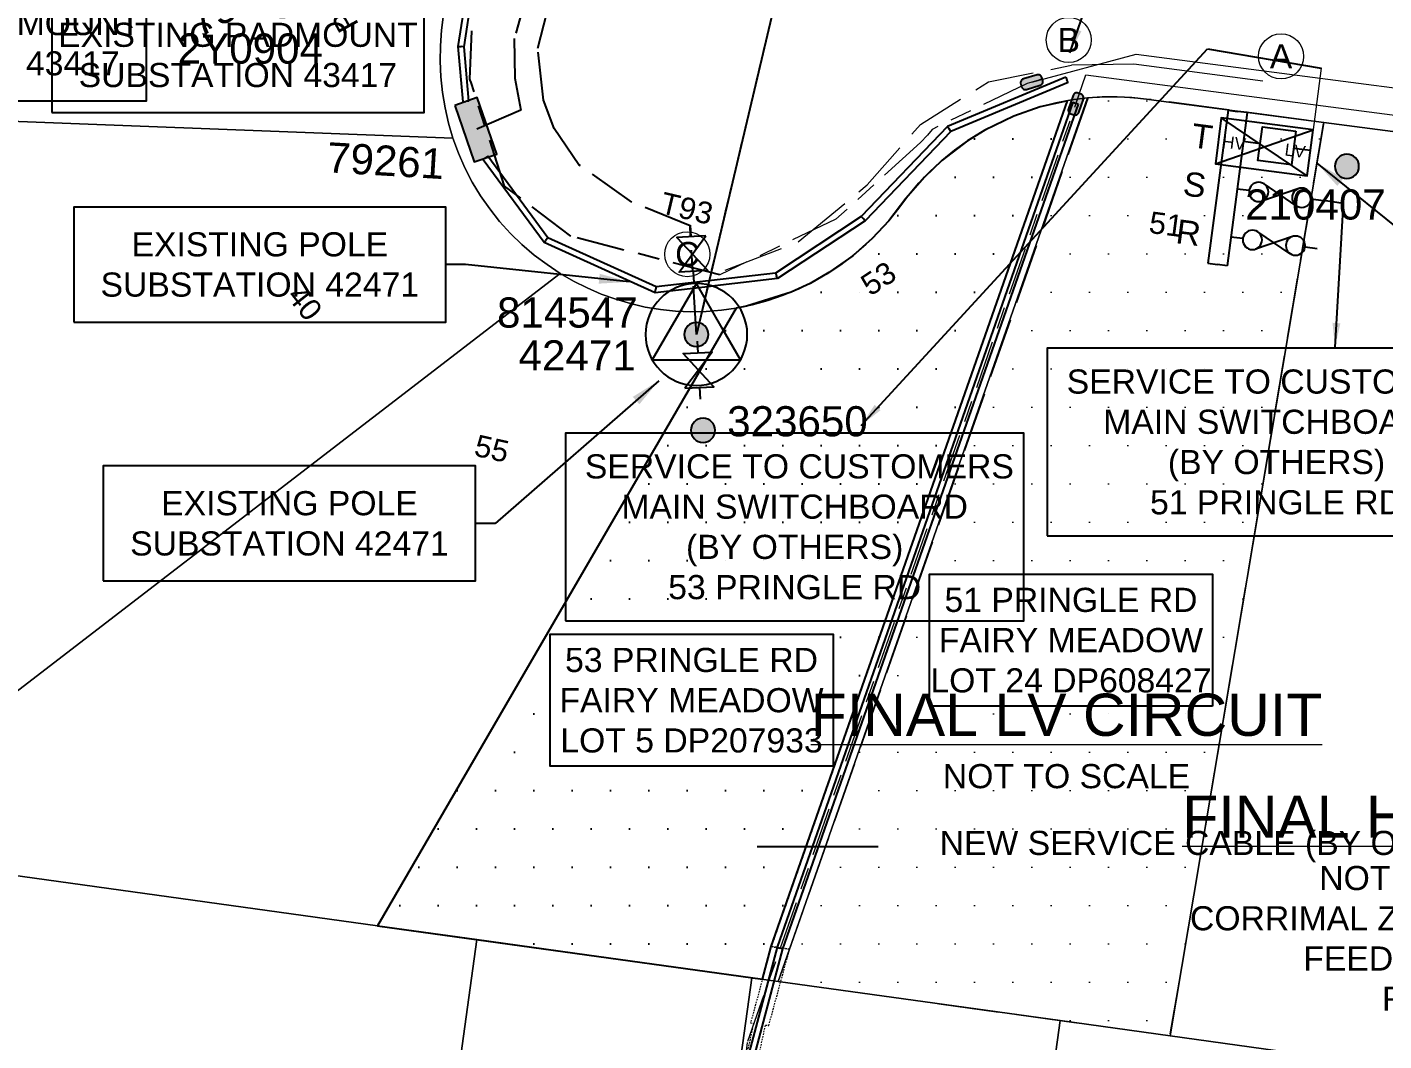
# Model space of a CAD drawing. Header units: metres. Extents: x 15383 to 530218, y 6156255 to 6759712.
# Drawn here: x 306043.9 to 306156.3, y 6192848.5 to 6192932.5 of the extents above; entities that cross this region are included whole.
import ezdxf
from ezdxf.enums import TextEntityAlignment as Align

# ---------------------------------------------------------------- set-up
doc = ezdxf.new("R2010")
doc.units = ezdxf.units.M
for name, pattern in [('Cable Exist OH', [1, 1, 0]), ('Cable Exist UG', [8.2, 4, -1.2, 1.8, -1.2]), ('HIDDEN', [0.375, 0.25, -0.125]), ('HIDDEN2', [0.1875, 0.125, -0.0625]), ('IE Trench LV', [6.5, 5, -1.5])]:
    doc.linetypes.add(name, pattern=pattern)
doc.layers.get('0').update_dxf_attribs({"color": 6})
for name, color, linetype in [('_User Miscellaneous1', 7, 'Continuous'), ('Equip_HV_NEW', 2, 'Continuous'), ('Equip_LV_EXT', 7, 'Continuous'), ('Equip_LV_NEW', 2, 'Continuous'), ('Mains_HV_EXT', 7, 'Continuous'), ('Mains_HV_NEW_U72', 2, 'Continuous'), ('Mains_LV_EXT', 7, 'Continuous'), ('Notes_HV_MISC', 7, 'Continuous'), ('Notes_LV_MISC', 7, 'Continuous'), ('Notes_SP_MISC', 7, 'Continuous'), ('OH_Details_SP_MISC', 7, 'Continuous'), ('Services_SL_EXT', 7, 'Continuous'), ('Sub_HV_EXT', 7, 'Continuous'), ('Sub_LV_NEW', 2, 'Continuous'), ('Sub_SP_NEW', 2, 'Continuous'), ('Sub_SP_TR_HV_LV_EXT', 7, 'Continuous'), ('SupportsOH_SP_TR_HV_LV_SL_EXT', 7, 'Continuous'), ('SupportsUG_SP_LV_EXT', 7, 'Continuous'), ('Trench_SP_NEW', 2, 'Continuous'), ('UG_Details_SP_MISC', 7, 'Continuous')]:
    doc.layers.add(name, color=color, linetype=linetype)
for name, color, linetype, lineweight in [('Cadastre Land Parcels_SP_EXT', 9, 'Continuous', 5), ('Cadastre Other Property_SP_EXT', 9, 'HIDDEN', 5), ('Cadastre Roads_SP_EXT', 9, 'Continuous', 5)]:
    doc.layers.add(name, color=color, linetype=linetype, lineweight=lineweight)
doc.styles.add('ARIAL', font='arial.ttf', dxfattribs={"height": 2})
doc.styles.add('iecARIAL', font='arial.ttf', dxfattribs={"height": 2})
doc.styles.add('IESYMBOL1', font='isocp.shx')
doc.styles.add('POLE_LABEL', font='arial.ttf')
doc.styles.get("Standard").update_dxf_attribs({"font": 'arial.ttf'})
doc.styles.add('SWG_LABEL', font='arial.ttf')
doc.styles.add('SWITCH_LABEL', font='arial.ttf', dxfattribs={"height": 2.5})
doc.linetypes.add('Cable 4', pattern='A,5.25,-0.1,["o",Standard,S=2,R=0,X=1.2,Y=-0.7],-4', length=9.35)
doc.linetypes.add('Cable New UG', pattern='A,7,-0.25,["x",Standard,S=2,R=0,X=0.2,Y=-0.8],-2.1', length=9.35)
doc.linetypes.add('IE Trench HV', pattern='A,7,-0.2,["/",Standard,S=3,R=0,X=0.6,Y=-1.4],-2.5', length=9.7)
doc.dimstyles.get("Standard").update_dxf_attribs({"dimtxt": 0.18, "dimasz": 0.18, "dimexe": 0.18, "dimexo": 0.0625, "dimgap": 0.09, "dimtad": 0, "dimtih": 1, "dimtoh": 1, "dimdec": 4, "dimzin": 0, "dimdsep": 46, "dimtxsty": 'Standard', "dimcen": 0.09, "dimadec": 0, "dimazin": 0, "dimtfac": 1, "dimtdec": 4, "dimtofl": 0, "dimtmove": 0, "dimatfit": 3, "dimfxl": 1, "dimtolj": 1, "dimtzin": 0, "dimarcsym": 0})

# ---------------------------------------------------------------- blocks, each defined once
blk = doc.blocks.new('SUB_POLE_EXT')
blk.add_wipeout([(0, 4.22), (0.42, 4.2), (0.83, 4.14), (1.21, 4.05), (1.62, 3.9), (1.99, 3.72), (2.35, 3.51), (2.68, 3.26), (2.99, 2.99), (3.28, 2.66), (3.52, 2.34), (3.76, 1.92), (3.9, 1.62), (4.04, 1.23), (4.18, 0.63), (4.22, 0), (4.18, -0.61), (4.06, -1.15), (3.9, -1.62), (3.58, -2.24), (3.22, -2.73), (2.97, -3.01), (2.68, -3.26), (2.36, -3.5), (2, -3.72), (1.64, -3.89), (1.25, -4.03), (0.82, -4.14), (0.42, -4.2), (0, -4.22), (-0.41, -4.2), (-0.8, -4.15), (-1.21, -4.05), (-1.62, -3.9), (-1.99, -3.73), (-2.35, -3.51), (-2.68, -3.26), (-2.96, -3.02), (-3.23, -2.72), (-3.51, -2.35), (-3.71, -2.01), (-3.91, -1.6), (-4.05, -1.21), (-4.16, -0.76), (-4.22, -0.14), (-4.21, 0.39), (-4.14, 0.83), (-4.03, 1.27), (-3.9, 1.63), (-3.71, 2.02), (-3.5, 2.37), (-3.28, 2.67), (-2.99, 2.99), (-2.68, 3.27), (-2.33, 3.52), (-1.98, 3.73), (-1.63, 3.9), (-1.2, 4.05), (-0.78, 4.15), (-0.4, 4.21)])
blk.add_line((2.16, 0.48), (2.16, 0.48, 0))
blk.add_lwpolyline([(-4.22, 0, 1), (4.22, 0, 1)], format="xyb", close=True)
blk.add_lwpolyline([(2.14, 0.52), (0, 4.22), (-3.66, -2.11), (3.66, -2.11)], close=True)
for tag, height, flags, p in [('ASSET_NUM', 2.5, 8, (2, 2)), ('STREET_CODE', 0.2, 9, (1.5, 0)), ('CONSTRUCTED_VOLTAGE', 0.2, 9, (1.5, -0.2)), ('OPERATING_VOLTAGE', 0.2, 9, (1.5, -0.6)), ('OPERATED_BY', 0.2, 9, (1.5, -0.8)), ('ORIENTATION', 0.2, 9, (1.5, -1.2)), ('NO_PHASES', 0.2, 9, (1.5, -0.4)), ('MAINTAINED_BY', 0.2, 9, (1.5, -1)), ('OWNED_BY', 0.2, 9, (1.5, -1.4)), ('SECONDARY_VOLTAGE', 0.2, 9, (1.5, -1.6)), ('STATE', 0.2, 9, (1.5, -1.8)), ('SUBSTATION_TYPE', 0.2, 9, (1.5, -2)), ('USAGE', 0.2, 9, (1.5, -2.2)), ('STREETNAME', 0.2, 9, (1.5, -2.8)), ('SUBURB', 0.2, 9, (1.5, -3)), ('Z', 0.2, 1, (1.5, -3.4)), ('LEGEND', 0.2, 9, (1.5, -2.4)), ('LOCATION', 0.2, 9, (1.5, -2.6)), ('NOTES', 0.2, 9, (1.5, -3.2))]:
    blk.add_attdef(tag, text='', height=height, dxfattribs=dict(flags=flags)).set_placement(p, align=Align.MIDDLE_LEFT)
blk = doc.blocks.new('PILLAR_EXT')
blk.add_hatch(color=256).paths.add_polyline_path([(-2.475, 0.99), (-2.475, -0.99), (2.475, -0.99), (2.475, 0.99)])
blk.add_lwpolyline([(-2.475, -0.99), (2.475, -0.99), (2.475, 0.99), (-2.475, 0.99)], close=True)
at = {"style": 'iecARIAL', "flags": 8}
blk.add_attdef('ASSET_NUM', (1.5, 3.5), '', height=2.5, dxfattribs=at)
for tag, p, flags in [('OWNED_BY', (0, -0.2), 9), ('STATE', (0, -0.4), 9), ('SUPPORT_TYPE', (0, -0.6), 9), ('USAGE', (0, -0.8), 9), ('LEGEND', (0, -1), 9), ('LOCATION', (0, -1.2), 9), ('STREETNAME', (0, -1.8), 9), ('SUBURB', (0, -2), 1), ('NOTES', (0, -1.4), 9), ('PARENT', (0, -1.6), 9)]:
    blk.add_attdef(tag, p, '', height=0.2, dxfattribs=dict(flags=flags))
blk = doc.blocks.new('LV_OH_LINKS_DISTFUSE_EXT')
for p, q in [((0, 0), (0.96, 0)), ((3.84, 0), (4.8, 0))]:
    blk.add_line(p, q)
blk.add_lwpolyline([(3.84, -1.2), (3.84, 1.2), (0.96, -1.2), (0.96, 1.2)], close=True)
at = {"flags": 9}
for tag, p in [('ACTUAL_STATUS', (0, 0)), ('CONSTRUCTED_VOLTAGE', (0, -0.2)), ('OPERATING_VOLTAGE', (0, -0.6)), ('ORIENTATION', (0, -0.8)), ('OWNED_BY', (0, -1)), ('STATE', (0, -1.2)), ('NO_PHASES', (0, -0.4)), ('SWITCH_TYPE', (0, -1.4)), ('USAGE', (0, -1.6)), ('NOTES', (0, -1.8))]:
    blk.add_attdef(tag, text='', height=0.2, dxfattribs=at).set_placement(p, align=Align.MIDDLE_LEFT)
at = {"flags": 1}
blk.add_attdef('Z', (0, 0), '', height=0.2, dxfattribs=at)
blk = doc.blocks.new('POLE_EXT')
blk.add_hatch(color=256).paths.add_polyline_path([(-1, 0, 1), (1, 0, 1)])
blk.add_lwpolyline([(-1, 0, 1), (1, 0, 1)], format="xyb", close=True)
for tag, height, flags, p in [('pNumber', 2.5, 8, (-17.84, 2.07)), ('OWNED_BY', 0.2, 9, (1.35, -0.4)), ('SPECIAL_USE', 0.2, 9, (1.35, -0.8)), ('STATE', 0.2, 9, (1.35, -1)), ('PARENT', 0.2, 9, (1.35, -0.6)), ('USAGE', 0.2, 9, (1.35, -1.2)), ('cLV', 0.2, 9, (1.35, -1.4)), ('hDepth', 0.2, 9, (1.35, -1.6)), ('hDia', 0.2, 9, (1.35, -1.8)), ('cHV', 0.2, 9, (1.35, -2)), ('LBRACKET', 0.2, 9, (1.35, -2.2)), ('cLinedev', 0.2, 9, (1.35, -3.4)), ('LExisting', 0.2, 9, (1.35, -2.4)), ('LANTNUMBER', 0.2, 9, (1.35, -2.6)), ('LOther', 0.2, 9, (1.35, -2.8)), ('LRemove', 0.2, 9, (1.35, -3)), ('LEGEND', 0.2, 9, (1.35, -3.2)), ('pExisting', 0.2, 9, (1.35, -3.8)), ('pFooting', 0.2, 9, (1.35, -4.4)), ('LOCATION', 0.2, 9, (1.35, -3.6)), ('PFNUMBER', 0.2, 9, (1.35, -4)), ('NEWPFNUMBER', 0.2, 9, (1.35, -4.2)), ('pNew', 0.2, 9, (1.35, -4.6)), ('pRelocate', 0.2, 9, (1.35, -5)), ('pRemove', 0.2, 9, (1.35, -5.2)), ('pReplace', 0.2, 9, (1.35, -5.4)), ('pStay', 0.2, 9, (1.35, -5.6)), ('pType', 0.2, 9, (1.35, -5.8)), ('cspan', 0.2, 9, (1.35, -6)), ('STREETNAME', 0.2, 9, (1.35, -6.2)), ('SUBURB', 0.2, 9, (1.35, -6.4)), ('NOTES', 0.2, 9, (1.35, -6.6)), ('MAINTAINED_BY', 0.2, 9, (1.36, -6.81)), ('OPERATED_BY', 0.2, 9, (1.36, -7.01))]:
    blk.add_attdef(tag, text='', height=height, dxfattribs=dict(flags=flags)).set_placement(p, align=Align.MIDDLE_LEFT)
at = {"style": 'POLE_LABEL'}
for tag, height, flags, p in [('ASSET_NUM', 2.5, 8, (2, 2)), ('STRUCTURE_PLANT_NUMBER', 0.2, 9, (1.35, 0.03)), ('STREET_CODE', 0.2, 9, (1.35, -0.2))]:
    blk.add_attdef(tag, text='', height=height, dxfattribs=dict(at, flags=flags)).set_placement(p, align=Align.MIDDLE_LEFT)
at = {"flags": 1}
blk.add_attdef('Z', (1.35, -7.33), '', height=0.2, dxfattribs=at)
blk = doc.blocks.new('SUB_PADMOUNT_NEW')
for p, q in [((-3.84, 1.92), (3.84, -1.92)), ((3.84, 1.92), (-3.84, -1.92))]:
    blk.add_line(p, q)
blk.add_lwpolyline([(-3.84, -1.92), (3.84, -1.92), (3.84, 1.92), (-3.84, 1.92)], close=True)
for tag, height, flags, p in [('ASSET_NUM', 2.5, 8, (2, 2)), ('STREET_CODE', 0.2, 9, (1.5, 0)), ('OPERATING_VOLTAGE', 0.2, 9, (1.5, -0.4)), ('ORIENTATION', 0.2, 9, (1.5, -0.6)), ('OWNED_BY', 0.2, 9, (1.5, -0.8)), ('OPERATED_BY', 0.2, 9, (1.5, -1)), ('NO_PHASES', 0.2, 9, (1.5, -0.2)), ('MAINTAINED_BY', 0.2, 9, (1.5, -1.2)), ('CONSTRUCTED_VOLTAGE', 0.2, 9, (1.5, -1.4)), ('SECONDARY_VOLTAGE', 0.2, 9, (1.5, -1.6)), ('STATE', 0.2, 9, (1.5, -1.8)), ('SUBSTATION_TYPE', 0.2, 9, (1.5, -2.2)), ('PARENT', 0.2, 9, (1.5, -2)), ('SUBURB', 0.2, 9, (1.5, -2.8)), ('STREETNAME', 0.2, 9, (1.5, -3)), ('USAGE', 0.2, 9, (1.5, -2.4)), ('LEGEND', 0.2, 9, (1.5, -2.6)), ('LOCATION', 0.2, 9, (1.5, -3.2)), ('NOTES', 0.2, 9, (1.5, -3.4)), ('Z', 0.2, 1, (1.5, -3.6))]:
    blk.add_attdef(tag, text='', height=height, dxfattribs=dict(flags=flags)).set_placement(p, align=Align.MIDDLE_LEFT)
blk = doc.blocks.new('HV_STJ_NEW')
blk.add_hatch(color=256).paths.add_polyline_path([(0.91, 0.13, 0.414214), (0.59, 0.45), (-0.59, 0.45, 0.414214), (-0.91, 0.13), (-0.91, -0.13, 0.414214), (-0.59, -0.45), (0.59, -0.45, 0.414214), (0.91, -0.13)])
blk.add_lwpolyline([(-0.91, 0.13), (-0.91, -0.13, 0.414214), (-0.59, -0.45), (0.59, -0.45, 0.414214), (0.91, -0.13), (0.91, 0.13, 0.414214), (0.59, 0.45), (-0.59, 0.45, 0.414214)], format="xyb", close=True)
for tag, flags, p in [('ORIENTATION', 9, (1.5, 0)), ('OWNED_BY', 9, (1.5, -0.8)), ('OPERATED_BY', 9, (1.5, -1)), ('USAGE', 9, (1.5, -0.2)), ('LEGEND', 9, (1.5, -0.4)), ('NOTES', 9, (1.5, -0.6)), ('MAINTAINED_BY', 9, (1.5, -1.2)), ('TYPE', 9, (1.5, -1.4)), ('OPERATING_VOLTAGE', 9, (1.5, -1.6)), ('CONSTRUCTED_VOLTAGE', 9, (1.5, -1.8)), ('Z', 1, (1.5, -2.2)), ('NUMBER_OF_PHASES', 9, (1.5, -2))]:
    blk.add_attdef(tag, text='', height=0.2, dxfattribs=dict(flags=flags)).set_placement(p, align=Align.MIDDLE_LEFT)
blk = doc.blocks.new('SWG_HOLEC_SU_EXT')
blk.add_line((1.8, -2), (5.8, -2))
for points in [[(1, 0), (0, 0)], [(6.6, 0), (7.6, 0)]]:
    blk.add_lwpolyline(points)
for points in [[(1.8, -0.8, 1), (1.8, 0.8, 1)], [(5.8, -0.8, 1), (5.8, 0.8, 1)]]:
    blk.add_lwpolyline(points, format="xyb", close=True)
at = {"style": 'SWITCH_LABEL', "flags": 8}
blk.add_attdef('ASSET_NUM', text='', height=2.5, rotation=179.9544, dxfattribs=at).set_placement((-2.4, 0), align=Align.MIDDLE_LEFT)
at = {"flags": 1}
blk.add_attdef('Z', (0, 0), '', height=0.2, dxfattribs=at)
at = {"flags": 9}
for tag, p in [('ACTUAL_STATUS', (0, -0.4)), ('CONSTRUCTED_VOLTAGE', (0, -0.6)), ('OPERATING_VOLTAGE', (0, -1)), ('ORIENTATION', (0, -1.2)), ('NO_PHASES', (0, -0.8)), ('OWNED_BY', (0, -1.4)), ('STATE', (0, -1.8)), ('SWITCH_TYPE', (0, -2)), ('PARENT', (0, -1.6)), ('USAGE', (0, -2.2)), ('STREETNAME', (0, -2.6)), ('SUBURB', (0, -2.8)), ('LOCATION', (0, -2.4)), ('NOTES', (0, -3))]:
    blk.add_attdef(tag, text='', height=0.2, dxfattribs=at).set_placement(p, align=Align.MIDDLE_LEFT)
at = {"style": 'SWITCH_LABEL', "flags": 9}
blk.add_attdef('STREET_CODE', text='', height=0.2, dxfattribs=at).set_placement((0, -0.2), align=Align.MIDDLE_LEFT)
blk = doc.blocks.new('SWG_HOLEC_SFU_EXT')
for p, q in [((2.23, 4.03), (5.69, 5.54)), ((2.25, 5.56), (5.69, 4.06)), ((1.8, -2), (5.8, -2))]:
    blk.add_line(p, q)
for points in [[(7.6, 0), (7.6, 2.4), (0.41, 2.4), (0.41, 4.8), (1.21, 4.8)], [(6.81, 4.8), (8.4, 4.8), (7.6, 4.2)], [(8.4, 4.8), (7.6, 5.4)], [(1, 0), (0, 0)], [(6.6, 0), (7.6, 0)]]:
    blk.add_lwpolyline(points)
for points in [[(2.01, 4, 1), (2.01, 5.6, 1)], [(6.01, 4, 1), (6.01, 5.6, 1)], [(1.8, -0.8, 1), (1.8, 0.8, 1)], [(5.8, -0.8, 1), (5.8, 0.8, 1)]]:
    blk.add_lwpolyline(points, format="xyb", close=True)
at = {"style": 'iecARIAL', "flags": 8}
blk.add_attdef('ASSET_NUM', text='', height=2.5, rotation=179.9544, dxfattribs=at).set_placement((-3, 1), align=Align.MIDDLE_LEFT)
at = {"flags": 9}
for tag, p in [('ACTUAL_STATUS', (0, 0)), ('CONSTRUCTED_VOLTAGE', (0, -0.4)), ('OPERATING_VOLTAGE', (0, -0.8)), ('ORIENTATION', (0, -1)), ('OWNED_BY', (0, -1.2)), ('NO_PHASES', (0, -0.6)), ('STATE', (0, -1.6)), ('SWITCH_TYPE', (0, -1.8)), ('PARENT', (0, -1.4)), ('USAGE', (0, -2)), ('LOCATION', (0, -2.2)), ('STREETNAME', (0, -2.4)), ('SUBURB', (0, -2.6)), ('NOTES', (0, -2.8))]:
    blk.add_attdef(tag, text='', height=0.2, dxfattribs=at).set_placement(p, align=Align.MIDDLE_LEFT)
at = {"flags": 1}
blk.add_attdef('Z', (0, 0), '', height=0.2, dxfattribs=at)
blk = doc.blocks.new('HOLEC_ABCA_EXT')
for p, q in [((-1.6, 0), (-1.6, 20)), ((-1.6, 20), (-0.8, 20)), ((0, 20), (-0.8, 20)), ((0, 0), (0, 20)), ((-1.6, 0), (-0.8, 0)), ((0, 0), (-0.8, 0))]:
    blk.add_line(p, q)
for name, p in [('SWG_HOLEC_SU_EXT', (0, 17.5)), ('SWG_HOLEC_SFU_EXT', (0, 7.5)), ('SWG_HOLEC_SU_EXT', (0, 2.5))]:
    blk.add_blockref(name, p)
at = {"style": 'IESYMBOL1'}
blk.add_text('TRF', height=2, rotation=90, dxfattribs=at).set_placement((10.12, 12.31), align=Align.MIDDLE_CENTER)
at = {"style": 'ARIAL'}
blk.add_attdef('SWG_TYPE', text='', height=1.8, rotation=90, dxfattribs=at).set_placement((-0.8, 20.77), align=Align.MIDDLE_LEFT)
at = {"style": 'SWG_LABEL', "flags": 8}
for tag, p in [('ASSET_NUM3', (-2.4, 17.5)), ('ASSET_NUM2', (-2.4, 9.5)), ('ASSET_NUM1', (-2.4, 2.5))]:
    blk.add_attdef(tag, text='', height=2.5, rotation=179.9544, dxfattribs=at).set_placement(p, align=Align.MIDDLE_LEFT)
at = {"flags": 1}
blk.add_attdef('Z', (0, 0), '', height=0.2, rotation=90, dxfattribs=at)
at = {"style": 'ARIAL'}
blk.add_attdef('SUB_TYPE', text='', height=1.8, rotation=90, dxfattribs=at).set_placement((-0.8, -0.76), align=Align.MIDDLE_RIGHT)
blk = doc.blocks.new('CIRCUIT_BREAKER_NEW')
blk.add_lwpolyline([(4.2, -1.4), (4.2, 1.4), (1.4, 1.4), (1.4, -1.4)], close=True)
for points in [[(1.4, 0), (0, 0)], [(4.2, 0), (5.6, 0)]]:
    blk.add_lwpolyline(points)
at = {"flags": 1}
for tag, p in [('USAGE', (-4.19, 3.31)), ('ASSET_NUM', (-4.19, 2.2)), ('ORIENTATION', (-4.19, 2.93)), ('LOCATION', (-4.19, 1.83)), ('NOTES', (-4.19, 1.39)), ('Z', (0, 0))]:
    blk.add_attdef(tag, p, '', height=0.2, dxfattribs=at)
blk.add_attdef('STATE', (-4.2, 1), '', height=0.2)
blk = doc.blocks.new('LV_UG_DFUSE_CLOSED_NEW')
for points in [[(1, 0), (0, 0)], [(5.04, 0.73), (2.16, -0.72)], [(5.05, -0.71), (2.16, 0.72)], [(6.2, 0.01), (7.2, 0.01)]]:
    blk.add_lwpolyline(points)
for centre in [(1.8, 0), (5.4, 0.01)]:
    blk.add_circle(centre, 0.8)
for tag, flags, p in [('ACTUAL_STATUS', 9, (1.5, 0)), ('CONSTRUCTED_VOLTAGE', 9, (1.5, -0.2)), ('OPERATED_BY', 9, (1.5, -0.6)), ('OWNED_BY', 9, (1.5, -1)), ('OPERATING_VOLTAGE', 9, (1.5, -1.2)), ('NO_PHASES', 9, (1.5, -0.4)), ('MAINTAINED_BY', 9, (1.5, -0.8)), ('ORIENTATION', 9, (1.5, -1.4)), ('STATE', 9, (1.5, -1.6)), ('SWITCH_TYPE', 9, (1.5, -1.8)), ('USAGE', 9, (1.5, -2)), ('NOTES', 9, (1.5, -2.2)), ('Z', 1, (1.5, -2.4))]:
    blk.add_attdef(tag, text='', height=0.2, dxfattribs=dict(flags=flags)).set_placement(p, align=Align.MIDDLE_LEFT)
blk = doc.blocks.new('*U189')
at = {"layer": 'Sub_LV_NEW'}
for p, q in [((-1.6, 0), (-1.6, 12.8)), ((-1.6, 12.8), (-0.8, 12.8)), ((0, 12.8), (-0.8, 12.8)), ((0, 0), (0, 12.8)), ((-1.6, 0), (-0.8, 0)), ((0, 0), (-0.8, 0))]:
    blk.add_line(p, q, dxfattribs=at)

msp = doc.modelspace()

# ---------------------------------------------------------------- hatches: boundary and pattern name
at = {"layer": 'Notes_SP_MISC', "linetype": 'IE Trench LV', "lineweight": 0}
h = msp.add_hatch(dxfattribs=at)
h.set_pattern_fill('DOTS', scale=2)
h.paths.add_polyline_path([(306142.12037, 6192876.25035), (306118.67413, 6192876.25035), (306118.67413, 6192887.17037), (306142.12037, 6192887.17037)], flags=16)
h.paths.add_polyline_path([(306131.82204, 6192926.63123), (306106.13603, 6192853.43196), (306138.59199, 6192848.92797), (306151.33215, 6192924.58762), (306136.65469, 6192926.54006), (306134.20808, 6192926.71898)])

# ---------------------------------------------------------------- linework, layer by layer
at = {"layer": 'Cadastre Land Parcels_SP_EXT', "linetype": 'Continuous'}
for points in [[(306079.82103, 6192938.49397), (306044.50804, 6193003.50899), (306043.28004, 6192994.50003), (306041.20899, 6192979.34498), (306039.189, 6192964.47003), (306037.09702, 6192949.42496), (306035.09699, 6192934.41), (306033.82597, 6192925.03296), (306079.15704, 6192923.30801), (306078.81298, 6192924.54298), (306078.52899, 6192925.808), (306078.31699, 6192927.08299), (306078.18202, 6192928.36999), (306078.12098, 6192929.66301), (306078.13697, 6192930.95796), (306078.22901, 6192932.24903), (306078.39596, 6192933.53198), (306078.63897, 6192934.80397), (306078.95502, 6192936.05997), (306079.34298, 6192937.29397), (306079.82103, 6192938.49397)], [(306151.32903, 6192924.58803), (306137.86802, 6192926.35204), (306136.65504, 6192926.54001), (306135.43401, 6192926.662), (306134.20698, 6192926.71897), (306132.97898, 6192926.71102), (306131.76203, 6192926.62401), (306106.13603, 6192853.43196), (306129.5, 6192850.19103), (306138.59199, 6192848.92797), (306151.32903, 6192924.58803)], [(306166.62196, 6192845.03903), (306177.17603, 6192921.217), (306151.32903, 6192924.58803), (306138.59199, 6192848.92797), (306156.24597, 6192846.47903), (306166.62196, 6192845.03903)], [(306072.92703, 6192858.037), (306026.19103, 6192864.52097), (306025.96199, 6192862.89097), (306024.76799, 6192854.03297), (306023.98696, 6192848.09702), (306055.742, 6192844.06799), (306053.48502, 6192827.78299), (306071.03203, 6192825.55701), (306082.79899, 6192798.59198), (306083.01903, 6192798.88197), (306083.71703, 6192799.70603), (306084.45797, 6192800.49201), (306085.046, 6192801.05301), (306076.23102, 6192821.24903), (306081.16802, 6192856.89601), (306072.92703, 6192858.037)], [(306103.95297, 6192853.73503), (306081.16802, 6192856.89601), (306076.23102, 6192821.24903), (306085.046, 6192801.05301), (306085.22699, 6192801.23197), (306085.99796, 6192801.91399), (306086.80302, 6192802.55502), (306087.642, 6192803.15303), (306088.50899, 6192803.70502), (306089.40503, 6192804.21196), (306090.32599, 6192804.672), (306091.27, 6192805.08398), (306092.23397, 6192805.44403), (306093.215, 6192805.75398), (306094.21201, 6192806.012), (306095.22103, 6192806.21702), (306096.238, 6192806.37002), (306097.26302, 6192806.46904), (306097.40903, 6192806.47796), (306103.95297, 6192853.73503)], [(306106.13603, 6192853.43196), (306103.95297, 6192853.73503), (306097.40903, 6192806.47796), (306100.26403, 6192806.66602), (306104.44304, 6192805.956), (306108.44398, 6192804.28404), (306111.65196, 6192802.17501), (306114.88899, 6192798.80698), (306117.69303, 6192795.97), (306120.904, 6192793.58899), (306121.61597, 6192793.27797), (306129.5, 6192850.19103), (306106.13603, 6192853.43196)], [(306147.58796, 6192783.99598), (306156.24597, 6192846.47903), (306138.59199, 6192848.92797), (306129.5, 6192850.19103), (306121.61597, 6192793.27797), (306124.33502, 6192792.13999), (306147.58796, 6192783.99598)]]:
    msp.add_lwpolyline(points, close=True, dxfattribs=at)
at = {"layer": 'Cadastre Other Property_SP_EXT', "linetype": 'HIDDEN2'}
for points in [[(306105.55593, 6192856.31716), (306107.07294, 6192856.11001), (306131.76339, 6192926.62023), (306130.09558, 6192926.39655), (306105.55593, 6192856.31716)], [(306101.35822, 6192837.54635), (306097.40983, 6192806.47812), (306099.05988, 6192806.65623), (306103.31096, 6192841.74963), (306105.07538, 6192849.82269), (306105.35043, 6192849.78518), (306107.07294, 6192856.11001), (306105.55593, 6192856.31716), (306103.83359, 6192849.99217), (306104.08125, 6192849.95847), (306101.35822, 6192837.54635)]]:
    msp.add_lwpolyline(points, close=True, dxfattribs=at)
at = {"layer": 'Mains_HV_EXT', "linetype": 'Cable Exist UG'}
msp.add_lwpolyline([(306101.28434, 6192911.96448), (306101.28434, 6192911.96448), (306101.28434, 6192911.96448), (306088.93399, 6192915.17898), (306088.93399, 6192915.17898), (306083.45809, 6192919.32481), (306083.45809, 6192919.32481), (306080.67713, 6192927.92112), (306080.61367, 6192928.10797), (306080.57345, 6192928.19384), (306080.90503, 6192936.43144), (306080.86409, 6192938.85623), (306078.29078, 6192943.97461), (306074.81565, 6192942.08222)], dxfattribs=at)
at = {"layer": 'Mains_HV_EXT', "color": 2, "linetype": 'Cable Exist UG', "lineweight": 0}
msp.add_lwpolyline([(306127.99891, 6192928.20749), (306127.63904, 6192928.07282), (306127.13449, 6192927.93726), (306126.74764, 6192927.81156), (306118.87976, 6192924.02179), (306118.499, 6192923.54995), (306117.91259, 6192922.92414), (306110.91418, 6192916.59305), (306110.91418, 6192916.59305), (306110.91418, 6192916.59305), (306110.91418, 6192916.59305), (306101.28434, 6192911.96448)], dxfattribs=at)
at = {"layer": 'Mains_HV_NEW_U72', "color": 2, "linetype": 'Cable New UG', "lineweight": 0}
for p, q in [((306127.13449, 6192927.93726), (306135.78108, 6192930.26038)), ((306130.79695, 6192926.12888), (306131.6067, 6192928.53396))]:
    msp.add_line(p, q, dxfattribs=at)
at = {"layer": 'Mains_HV_NEW_U72', "color": 2, "linetype": 'Cable New UG', "lineweight": 0, "flags": 128}
for points in [[(306135.78108, 6192930.26038), (306176.03838, 6192925.00176)], [(306131.6067, 6192928.53396), (306169.89021, 6192923.53317)]]:
    msp.add_lwpolyline(points, dxfattribs=at)
at = {"layer": 'Mains_LV_EXT', "linetype": 'Cable Exist UG'}
msp.add_lwpolyline([(306080.15197, 6192944.58898), (306088.53902, 6192940.62898), (306085.44404, 6192935.849), (306084.25603, 6192931.53999), (306084.306, 6192928.25399), (306084.815, 6192925.62497), (306081.06496, 6192923.99303)], dxfattribs=at)
at = {"layer": 'Notes_HV_MISC'}
for points in [[(306022.94654, 6192926.38494), (306053.79191, 6192926.38494), (306053.79191, 6192935.91231), (306022.94654, 6192935.91231)], [(306047.7518, 6192908.05625), (306078.59717, 6192908.05625), (306078.59717, 6192917.58362), (306047.7518, 6192917.58362)]]:
    msp.add_lwpolyline(points, close=True, dxfattribs=at)
at = {"layer": 'Notes_LV_MISC', "linetype": 'Cable 4', "lineweight": 0}
msp.add_line((306151.11618, 6192929.09957), (306150.22432, 6192922.29376), dxfattribs=at)
at = {"layer": 'Notes_LV_MISC'}
for points in [[(306128.42018, 6192890.33904), (306166.41159, 6192890.33904), (306166.41159, 6192905.89876), (306128.42018, 6192905.89876)], [(306088.49683, 6192883.31014), (306126.48823, 6192883.31014), (306126.48823, 6192898.86985), (306088.49683, 6192898.86985)]]:
    msp.add_lwpolyline(points, close=True, dxfattribs=at)
at = {"layer": 'Notes_LV_MISC', "linetype": 'Cable 4', "flags": 128}
msp.add_lwpolyline([(306104.39146, 6192864.60957), (306114.41975, 6192864.60957)], dxfattribs=at)
at = {"layer": 'Notes_SP_MISC'}
for points in [[(306045.93622, 6192925.41576), (306076.78159, 6192925.41576), (306076.78159, 6192934.94313), (306045.93622, 6192934.94313)], [(306050.20522, 6192886.61079), (306081.05058, 6192886.61079), (306081.05058, 6192896.13817), (306050.20522, 6192896.13817)], [(306142.12037, 6192876.25035), (306118.67413, 6192876.25035), (306118.67413, 6192887.17037), (306142.12037, 6192887.17037)], [(306110.6787, 6192871.27255), (306087.23245, 6192871.27255), (306087.23245, 6192882.19256), (306110.6787, 6192882.19256)]]:
    msp.add_lwpolyline(points, close=True, dxfattribs=at)
at = {"layer": 'Notes_SP_MISC', "linetype": 'IE Trench LV', "lineweight": 0, "flags": 128}
msp.add_lwpolyline([(306131.82204, 6192926.63123), (306106.13603, 6192853.43196), (306138.59199, 6192848.92797), (306151.33215, 6192924.58762), (306136.65469, 6192926.54006), (306134.20808, 6192926.71898), (306131.82089, 6192926.62794)], dxfattribs=at)
at = {"layer": 'Notes_SP_MISC', "lineweight": 0}
for centre in [(306130.20115, 6192931.43217), (306147.7943, 6192930.07264)]:
    msp.add_circle(centre, 1.86688, dxfattribs=at)
at = {"layer": 'Trench_SP_NEW', "linetype": 'IE Trench LV', "lineweight": 0, "flags": 128}
msp.add_lwpolyline([(306101.72719, 6192912.37179), (306107.77026, 6192914.69042), (306113.50695, 6192919.43411), (306117.90734, 6192924.43257), (306123.54043, 6192927.95883), (306130.43363, 6192929.33955)], dxfattribs=at)
at = {"layer": 'Trench_SP_NEW', "linetype": 'IE Trench HV', "lineweight": 0, "flags": 128}
msp.add_lwpolyline([(306146.29294, 6192928.02277), (306135.58111, 6192929.43652), (306130.43363, 6192929.33955)], dxfattribs=at)
at = {"layer": 'UG_Details_SP_MISC'}
for p, q in [((306079.60966, 6192930.88917), (306080.54041, 6192936.79332)), ((306080.09302, 6192930.87291), (306081.00474, 6192936.65632)), ((306080.01857, 6192926.31123), (306079.60966, 6192930.88917)), ((306079.60966, 6192930.88917), (306079.85134, 6192930.88104)), ((306080.09302, 6192930.87291), (306079.85134, 6192930.88104)), ((306080.49667, 6192926.35393), (306080.09302, 6192930.87291)), ((306129.96065, 6192928.34731), (306120.15077, 6192924.26445)), ((306130.14509, 6192927.90416), (306120.42783, 6192923.85985)), ((306129.96065, 6192928.34731), (306130.05287, 6192928.12574)), ((306130.14509, 6192927.90416), (306130.05287, 6192928.12574)), ((306080.01857, 6192926.31123), (306080.25762, 6192926.33258)), ((306080.49667, 6192926.35393), (306080.25762, 6192926.33258)), ((306130.54221, 6192926.27697), (306106.03651, 6192856.27192)), ((306130.99526, 6192926.11838), (306106.49552, 6192856.13037)), ((306130.54221, 6192926.27697), (306130.76873, 6192926.19767)), ((306130.99526, 6192926.11838), (306130.76873, 6192926.19767)), ((306120.15077, 6192924.26445), (306113.01106, 6192916.81697)), ((306120.15077, 6192924.26445), (306120.2893, 6192924.06215)), ((306120.42783, 6192923.85985), (306113.32032, 6192916.44595)), ((306120.42783, 6192923.85985), (306120.2893, 6192924.06215)), ((306081.67908, 6192921.51108), (306081.87236, 6192921.65335)), ((306086.7273, 6192914.65285), (306081.67908, 6192921.51108)), ((306082.06564, 6192921.79563), (306081.87236, 6192921.65335)), ((306087.03967, 6192915.03819), (306082.06564, 6192921.79563)), ((306113.01106, 6192916.81697), (306105.9006, 6192912.12535)), ((306113.32032, 6192916.44595), (306106.06975, 6192911.66189)), ((306113.01106, 6192916.81697), (306113.16569, 6192916.63146)), ((306113.32032, 6192916.44595), (306113.16569, 6192916.63146)), ((306086.7273, 6192914.65285), (306086.88348, 6192914.84552)), ((306087.03967, 6192915.03819), (306086.88348, 6192914.84552)), ((306105.9006, 6192912.12535), (306105.98518, 6192911.89362)), ((306106.06975, 6192911.66189), (306105.98518, 6192911.89362)), ((306106.03651, 6192856.27192), (306103.2531, 6192845.87366)), ((306106.49552, 6192856.13037), (306103.72311, 6192845.77318)), ((306106.03651, 6192856.27192), (306106.26602, 6192856.20115)), ((306106.49552, 6192856.13037), (306106.26602, 6192856.20115))]:
    msp.add_line(p, q, dxfattribs=at)

# ---------------------------------------------------------------- block references
at = {"layer": 'Equip_HV_NEW', "linetype": 'Cable New UG', "lineweight": 0}
for p, rotation in [((306127.13449, 6192927.93726), 16.58950921776129), ((306130.79695, 6192926.12888), 250.8067404856704)]:
    msp.add_blockref('HV_STJ_NEW', p, dxfattribs=dict(at, rotation=rotation))
at = {"layer": 'Equip_LV_NEW', "lineweight": 0, "xscale": -1, "rotation": 172.5341973538843}
for name, p in [('*U189', (306144.98533, 6192925.41404)), ('CIRCUIT_BREAKER_NEW', (306144.67179, 6192923.02139)), ('LV_UG_DFUSE_CLOSED_NEW', (306144.15486, 6192919.07673)), ('LV_UG_DFUSE_CLOSED_NEW', (306143.63402, 6192915.1022))]:
    msp.add_blockref(name, p, dxfattribs=at)
at = {"layer": 'Services_SL_EXT'}
ref = msp.add_blockref('POLE_EXT', (306065.04198, 6192934.31), dxfattribs=at)
ref.add_attrib('ASSET_NUM', '2Y0904', dxfattribs={"layer": '0', "height": 2.5, "style": 'POLE_LABEL'}).set_placement((306068.40812, 6192931.96933), align=Align.TOP_RIGHT)
ref = msp.add_blockref('POLE_EXT', (306153.24896, 6192920.96303), dxfattribs=at)
ref.add_attrib('ASSET_NUM', '210407', dxfattribs={"layer": '0', "height": 2.5, "style": 'POLE_LABEL'}).set_placement((306156.46651, 6192919.05163), align=Align.TOP_RIGHT)
ref = msp.add_blockref('POLE_EXT', (306099.89704, 6192899.09197), dxfattribs=at)
ref.add_attrib('ASSET_NUM', '323650', dxfattribs={"layer": '0', "height": 2.5, "style": 'POLE_LABEL'}).set_placement((306101.89704, 6192899.84197), align=Align.MIDDLE_LEFT)
at = {"layer": 'Sub_HV_EXT', "linetype": 'Cable Exist UG', "lineweight": 0}
ref = msp.add_blockref('HOLEC_ABCA_EXT', (306069.3657, 6192936.26782), dxfattribs=dict(at, rotation=28.57061813475246))
ref.add_attrib('ASSET_NUM1', '75452', dxfattribs={"layer": '0', "height": 2.5, "rotation": 208.524992, "style": 'SWG_LABEL', "text_generation_flag": 6}).set_placement((306066.06234, 6192937.31561), align=Align.MIDDLE_RIGHT)
ref.add_attrib('ASSET_NUM2', '75454', dxfattribs={"layer": '0', "height": 2.5, "rotation": 208.524992, "style": 'SWG_LABEL', "text_generation_flag": 6}).set_placement((306062.71465, 6192943.46321), align=Align.MIDDLE_RIGHT)
ref.add_attrib('ASSET_NUM3', '75453', dxfattribs={"layer": '0', "height": 2.5, "rotation": 208.524992, "style": 'SWG_LABEL', "text_generation_flag": 6}).set_placement((306058.88872, 6192950.48903), align=Align.MIDDLE_RIGHT)
ref.add_attrib('SUB_TYPE', 'PS', dxfattribs={"layer": '0', "height": 1.8, "rotation": 118.5706181, "style": 'ARIAL'}).set_placement((306069.02532, 6192935.22008), align=Align.MIDDLE_RIGHT)
ref.add_attrib('SWG_TYPE', 'H', dxfattribs={"layer": '0', "height": 1.8, "rotation": 118.5706181, "style": 'ARIAL'}).set_placement((306058.72793, 6192954.12989), align=Align.MIDDLE_LEFT)
at = {"layer": 'Sub_SP_NEW', "linetype": 'Continuous', "lineweight": 0, "rotation": 172.612759291796}
msp.add_blockref('SUB_PADMOUNT_NEW', (306146.40534, 6192922.58391), dxfattribs=at)
at = {"layer": 'Sub_SP_TR_HV_LV_EXT'}
ref = msp.add_blockref('SUB_POLE_EXT', (306099.34498, 6192907.03097), dxfattribs=at)
ref.add_attrib('ASSET_NUM', '42471', dxfattribs={"layer": '0', "height": 2.5}).set_placement((306094.32324, 6192906.5508), align=Align.TOP_RIGHT)
at = {"layer": 'SupportsUG_SP_LV_EXT'}
ref = msp.add_blockref('PILLAR_EXT', (306081.06499, 6192923.99297), dxfattribs=dict(at, rotation=289.0388496685935))
ref.add_attrib('ASSET_NUM', '79261', dxfattribs={"layer": '0', "height": 2.5, "rotation": 356.6425793, "style": 'iecARIAL'}).set_placement((306078.5225, 6192922.3981), align=Align.TOP_RIGHT)

# ---------------------------------------------------------------- texts
at = {"layer": 'Cadastre Land Parcels_SP_EXT'}
for s, rotation, p in [('51', 352.570648, (306136.77177, 6192915.45609)), ('53', 33.322353, (306113.75393, 6192910.15632)), ('40', 308.159668, (306065.34129, 6192910.18548)), ('55', 347.394012, (306080.8404, 6192897.0072))]:
    msp.add_text(s, height=1.8, rotation=rotation, dxfattribs=at).set_placement(p)
at = {"layer": 'Equip_LV_NEW', "char_height": 2, "width": 1.1318539, "attachment_point": 3, "rotation": 352.5341974, "style": 'iecARIAL'}
for s, insert in [('T', (306142.22346, 6192924.31344)), ('S', (306141.69225, 6192920.31523)), ('R', (306141.25496, 6192916.32871))]:
    msp.add_mtext(s, dxfattribs=dict(at, insert=insert))
at = {"layer": 'Mains_LV_EXT'}
msp.add_text('T93', height=1.8, rotation=346.6077116, dxfattribs=at).set_placement((306096.24026, 6192917.11056))
at = {"layer": 'Notes_HV_MISC', "char_height": 2, "width": 30.6675701, "attachment_point": 5, "style": 'iecARIAL'}
for s, insert in [('EXISTING PADMOUNT SUBSTATION 43417', (306038.36922, 6192931.14863)), ('EXISTING POLE SUBSTATION 42471', (306063.17449, 6192912.81993))]:
    msp.add_mtext(s, dxfattribs=dict(at, insert=insert))
at = {"layer": 'Notes_HV_MISC', "lineweight": 0, "insert": (306161.20243, 6192859.90496), "char_height": 3, "attachment_point": 5, "style": 'iecARIAL'}
msp.add_mtext_dynamic_manual_height_columns('{\\H1.1667x;\\LFINAL HV CIRCUIT\\P\\H0.57141x;\\lNOT TO SCALE\\PCORRIMAL ZONE SUBSTATION\\PFEEDER: CR1254\\PREF: J8}', width=68.5194967, gutter_width=10, heights=[0], dxfattribs=at)
at = {"layer": 'Notes_LV_MISC', "linetype": 'Cable 4', "char_height": 2, "attachment_point": 5}
for s, insert in [(' SERVICE TO CUSTOMERS MAIN SWITCHBOARD\\P(BY OTHERS) \\P51 PRINGLE RD', (306147.41588, 6192898.1189)), (' SERVICE TO CUSTOMERS MAIN SWITCHBOARD\\P(BY OTHERS) \\P53 PRINGLE RD', (306107.49253, 6192891.08999))]:
    msp.add_mtext_dynamic_manual_height_columns(s, width=37.3717972, gutter_width=4, heights=[0], dxfattribs=dict(at, insert=insert))
at = {"layer": 'Notes_LV_MISC', "lineweight": 0, "style": 'iecARIAL'}
for s, width, insert, char_height, attachment_point in [('{\\H1.1667x;\\LFINAL LV CIRCUIT\\H0.85714x;\\P\\H0.66665x;\\lNOT TO SCALE}', 43.3984832, (306130.01628, 6192873.34618), 3, 5), ('NEW SERVICE CABLE (BY OTHERS)', 60.8664998, (306119.50392, 6192864.60957), 2, 4)]:
    msp.add_mtext_dynamic_manual_height_columns(s, width=width, gutter_width=10, heights=[0], dxfattribs=dict(at, insert=insert, char_height=char_height, attachment_point=attachment_point))
at = {"layer": 'Notes_SP_MISC', "char_height": 2, "attachment_point": 5, "style": 'iecARIAL'}
for s, insert, width in [('EXISTING PADMOUNT SUBSTATION 43417', (306061.35891, 6192930.17945), 30.6675701), ('B', (306130.20115, 6192931.43217), 27.3618862), ('A', (306147.7943, 6192930.07264), 27.3618862), ('C', (306098.59462, 6192913.68088), 27.3618862), ('EXISTING POLE SUBSTATION 42471', (306065.6279, 6192891.37448), 30.6675701)]:
    msp.add_mtext(s, dxfattribs=dict(at, insert=insert, width=width))
at = {"layer": 'Notes_SP_MISC', "linetype": 'Cable 4', "char_height": 1, "attachment_point": 5, "rotation": 352.6127593}
for s, insert in [('HV', (306143.89349, 6192922.90957)), ('LV', (306148.96033, 6192922.25265))]:
    msp.add_mtext_dynamic_manual_height_columns(s, width=32.5602331, gutter_width=4, heights=[0], dxfattribs=dict(at, insert=insert))
at = {"layer": 'Notes_SP_MISC', "linetype": 'Cable 4', "char_height": 2, "attachment_point": 5}
for s, insert in [('51 PRINGLE RD FAIRY MEADOW\\PLOT 24 DP608427', (306130.38619, 6192881.69929)), ('53 PRINGLE RD FAIRY MEADOW\\PLOT 5 DP207933', (306098.94452, 6192876.72149))]:
    msp.add_mtext_dynamic_manual_height_columns(s, width=26.8510402, gutter_width=4, heights=[0], dxfattribs=dict(at, insert=insert))

# ---------------------------------------------------------------- leaders
at = {"layer": 'Notes_HV_MISC'}
msp.add_leader([(306130.29403, 6192930.37458), (306137.94735, 6192952.54621), (306137.95768, 6192956.31022)], dimstyle='Standard', override={"dimasz": 2, "dimfxl": 1.25}, dxfattribs=at)
at = {"layer": 'Notes_LV_MISC', "linetype": 'Cable 4'}
for points in [[(306113.00328, 6192899.50345), (306141.70199, 6192930.6844), (306151.11618, 6192929.09957)], [(306152.26406, 6192905.98308), (306152.97266, 6192917.88547), (306151.29201, 6192918.12823)]]:
    msp.add_leader(points, dimstyle='Standard', override={"dimasz": 2, "dimfxl": 1.25}, dxfattribs=at)
at = {"layer": 'Notes_SP_MISC', "linetype": 'Continuous'}
msp.add_leader([(306150.76678, 6192921.23004), (306198.74379, 6192882.44574), (306200.37547, 6192882.44574)], dimstyle='Standard', override={"dimasz": 2.5, "dimfxl": 1.25}, dxfattribs=at)

# ---------------------------------------------------------------- next in the draw order: hatches: boundary and pattern name
at = {"layer": 'Notes_SP_MISC', "linetype": 'IE Trench HV'}
h = msp.add_hatch(dxfattribs=at)
h.set_pattern_fill('DOTS', scale=2)
h.paths.add_polyline_path([(306110.6787, 6192871.27255), (306087.23245, 6192871.27255), (306087.23245, 6192882.19256), (306110.6787, 6192882.19256)], flags=16)
edge = h.paths.add_edge_path(flags=16)
edge.add_line((306100.8194, 6192904.62645), (306096.98701, 6192897.97099))
edge.add_line((306096.98701, 6192897.97099), (306100.31475, 6192896.05479))
edge.add_line((306100.31475, 6192896.05479), (306104.14713, 6192902.71026))
edge.add_line((306104.14713, 6192902.71026), (306100.8194, 6192904.62645))
edge.add_line((306104.14713, 6192902.71026), (306096.98701, 6192897.97099))
edge.add_line((306100.31475, 6192896.05479), (306100.8194, 6192904.62645))
edge = h.paths.add_edge_path(flags=16)
edge.add_arc((306106.05413, 6192904.65627), 1.86688, 0, 360)
h.paths.add_polyline_path([(306102.65288, 6192909.21398), (306072.92703, 6192858.037), (306104.82002, 6192853.61466), (306105.55593, 6192856.31716), (306130.09657, 6192926.39938), (306127.83183, 6192925.87827), (306125.65735, 6192925.11054), (306123.25082, 6192923.94477), (306121.80939, 6192923.06858), (306119.68934, 6192921.45342), (306118.2455, 6192920.06951), (306116.71151, 6192918.29496), (306115.28361, 6192916.44873), (306113.89998, 6192914.97303), (306112.30778, 6192913.5508), (306110.33519, 6192912.15485), (306108.76532, 6192911.26383), (306107.193, 6192910.53899), (306103.50719, 6192909.39072)])

# ---------------------------------------------------------------- next in the draw order: linework, layer by layer
at = {"layer": '_User Miscellaneous1', "lineweight": 0}
msp.add_circle((306130.20115, 6192931.43217), 36676.4716, dxfattribs=at)
at = {"layer": 'Cadastre Land Parcels_SP_EXT', "linetype": 'Continuous'}
for points in [[(306106.13603, 6192853.43196), (306131.76203, 6192926.62401), (306130.43103, 6192926.46404), (306129.12203, 6192926.21097), (306127.83096, 6192925.87804), (306126.56197, 6192925.46703), (306125.32099, 6192924.97802), (306124.11198, 6192924.41402), (306122.94104, 6192923.77599), (306121.81003, 6192923.06898), (306120.72601, 6192922.29298), (306119.68996, 6192921.45399), (306118.70797, 6192920.55), (306117.78304, 6192919.58903), (306116.92003, 6192918.57302), (306116.12, 6192917.50597), (306115.28296, 6192916.44801), (306114.38197, 6192915.44402), (306113.41799, 6192914.50204), (306112.39801, 6192913.61898), (306111.32204, 6192912.80596), (306110.19597, 6192912.063), (306109.02601, 6192911.39202), (306107.81603, 6192910.79702), (306106.57001, 6192910.28098), (306105.29298, 6192909.84399), (306103.99202, 6192909.49102), (306102.65298, 6192909.21401), (306072.92703, 6192858.037), (306081.16802, 6192856.89601), (306103.95297, 6192853.73503), (306106.13603, 6192853.43196)], [(306079.15704, 6192923.30801), (306033.82597, 6192925.03296), (306033.06101, 6192919.41801), (306030.92999, 6192904.13002), (306028.92298, 6192889.05898), (306027.00104, 6192874.58002), (306026.19103, 6192864.52097), (306088.05602, 6192912.09197), (306086.96997, 6192912.82301), (306085.90397, 6192913.61597), (306084.893, 6192914.47801), (306083.93901, 6192915.40303), (306083.04597, 6192916.38697), (306082.21997, 6192917.42797), (306081.46102, 6192918.51799), (306080.77397, 6192919.65704), (306080.16297, 6192920.83602), (306079.629, 6192922.052), (306079.15704, 6192923.30801)], [(306102.65298, 6192909.21401), (306101.41597, 6192909.04202), (306100.15299, 6192908.94097), (306098.88604, 6192908.91703), (306097.62103, 6192908.96897), (306096.36096, 6192909.09997), (306095.11097, 6192909.30799), (306093.87599, 6192909.59101), (306092.66097, 6192909.94902), (306091.46901, 6192910.37903), (306090.307, 6192910.88296), (306089.17696, 6192911.45598), (306088.05602, 6192912.09197), (306026.19103, 6192864.52097), (306072.92703, 6192858.037), (306102.65298, 6192909.21401)]]:
    msp.add_lwpolyline(points, close=True, dxfattribs=at)
at = {"layer": 'Cadastre Roads_SP_EXT', "linetype": 'Continuous'}
msp.add_lwpolyline([(306078.39596, 6192933.53199), (306078.22898, 6192932.249), (306078.13696, 6192930.95797), (306078.12098, 6192929.66297), (306078.12098, 6192929.66297), (306078.182, 6192928.36999), (306078.31702, 6192927.08303), (306078.52904, 6192925.80798), (306078.81303, 6192924.543), (306079.15698, 6192923.30804), (306079.62898, 6192922.05198), (306080.16296, 6192920.83601), (306080.77404, 6192919.65704), (306081.46097, 6192918.51799), (306082.22004, 6192917.42803), (306083.04597, 6192916.38699), (306083.939, 6192915.403), (306084.89297, 6192914.478), (306085.90398, 6192913.61596), (306086.97001, 6192912.82297), (306088.05599, 6192912.09198), (306089.17703, 6192911.456), (306090.30699, 6192910.88298), (306091.46901, 6192910.37902), (306092.66096, 6192909.94897), (306093.87596, 6192909.59098), (306095.111, 6192909.30796), (306096.36097, 6192909.1), (306097.62101, 6192908.96904), (306098.88599, 6192908.91703), (306100.153, 6192908.94096), (306101.41603, 6192909.04198), (306102.65302, 6192909.214), (306103.992, 6192909.49102), (306105.29301, 6192909.84398), (306106.57, 6192910.281), (306107.81599, 6192910.79697), (306109.02596, 6192911.39198), (306110.19601, 6192912.06301), (306111.322, 6192912.80602), (306112.398, 6192913.61896), (306113.41802, 6192914.50202), (306114.38197, 6192915.44397), (306115.28304, 6192916.44801), (306116.12, 6192917.506), (306116.91996, 6192918.573), (306117.78297, 6192919.58896), (306118.70798, 6192920.54999), (306119.69003, 6192921.45398), (306120.72603, 6192922.29297), (306121.80998, 6192923.069), (306122.941, 6192923.77597), (306124.11202, 6192924.41398), (306125.32102, 6192924.97799), (306126.56198, 6192925.46703), (306127.83102, 6192925.878), (306129.12196, 6192926.21101), (306130.43101, 6192926.464), (306131.76204, 6192926.62401), (306132.97898, 6192926.71099), (306134.20696, 6192926.71903), (306135.43397, 6192926.66198), (306136.65497, 6192926.54003), (306137.86803, 6192926.35203), (306151.329, 6192924.58803), (306177.17601, 6192921.21696)], dxfattribs=at)
at = {"layer": 'Mains_HV_EXT', "color": 2, "linetype": 'Cable Exist OH', "lineweight": 0}
msp.add_lwpolyline([(306099.34496, 6192907.031), (306108.563, 6192945.96199)], dxfattribs=at)
at = {"layer": 'Mains_HV_EXT', "color": 2, "linetype": 'Cable Exist UG', "lineweight": 0}
msp.add_lwpolyline([(306118.22568, 6192790.91799), (306109.38689, 6192799.91288), (306107.20899, 6192801.50512), (306104.6482, 6192802.58385), (306102.57173, 6192803.43962), (306099.13725, 6192803.77687), (306098.03341, 6192803.71589), (306103.61101, 6192848.49201), (306106.31402, 6192856.21307), (306131.09624, 6192926.98358)], dxfattribs=at)
at = {"layer": 'Mains_LV_EXT', "linetype": 'Cable Exist UG'}
msp.add_lwpolyline([(306099.34504, 6192907.031), (306098.82403, 6192916.03999), (306093.99508, 6192917.99393), (306089.62101, 6192921.08206), (306087.57498, 6192924.08303), (306086.68302, 6192926.43803), (306086.19704, 6192930.73903), (306087.47196, 6192935.588), (306089.17298, 6192938.14603), (306090.14703, 6192942.081)], dxfattribs=at)
at = {"layer": 'Notes_SP_MISC', "flags": 128}
msp.add_lwpolyline([(306102.65288, 6192909.21398), (306072.92703, 6192858.037), (306104.82002, 6192853.61466), (306105.55593, 6192856.31716), (306130.09657, 6192926.39938), (306127.83183, 6192925.87827), (306125.65735, 6192925.11054), (306123.25082, 6192923.94477), (306121.80939, 6192923.06858), (306119.68934, 6192921.45342), (306118.2455, 6192920.06951), (306116.71151, 6192918.29496), (306115.28361, 6192916.44873), (306113.89998, 6192914.97303), (306112.30778, 6192913.5508), (306110.33519, 6192912.15485), (306108.76532, 6192911.26383), (306107.193, 6192910.53899), (306103.50719, 6192909.39072), (306102.65313, 6192909.21403)], dxfattribs=at)
at = {"layer": 'Notes_SP_MISC', "lineweight": 0}
msp.add_circle((306098.59462, 6192913.68088), 1.86688, dxfattribs=at)
at = {"layer": 'OH_Details_SP_MISC', "color": 7, "linetype": 'Continuous', "flags": 128}
msp.add_lwpolyline([(306108.56314, 6192945.9639), (306099.34504, 6192907.031)], dxfattribs=at)
at = {"layer": 'UG_Details_SP_MISC'}
for p, q in [((306095.93345, 6192910.47411), (306086.7273, 6192914.65285)), ((306096.01023, 6192910.96639), (306087.03967, 6192915.03819)), ((306105.9006, 6192912.12535), (306096.01023, 6192910.96639)), ((306106.06975, 6192911.66189), (306095.93345, 6192910.47411)), ((306095.93345, 6192910.47411), (306095.97184, 6192910.72025)), ((306096.01023, 6192910.96639), (306095.97184, 6192910.72025))]:
    msp.add_line(p, q, dxfattribs=at)

# ---------------------------------------------------------------- next in the draw order: block references
at = {"layer": 'Equip_LV_EXT'}
for p, rotation in [((306099.16934, 6192911.2993), 93.6272823642576), ((306099.41228, 6192906.47334), 272.8277671285881)]:
    msp.add_blockref('LV_OH_LINKS_DISTFUSE_EXT', p, dxfattribs=dict(at, rotation=rotation))
at = {"layer": 'SupportsOH_SP_TR_HV_LV_SL_EXT'}
ref = msp.add_blockref('POLE_EXT', (306099.34504, 6192907.031), dxfattribs=at)
ref.add_attrib('ASSET_NUM', '814547', dxfattribs={"layer": '0', "height": 2.5, "style": 'POLE_LABEL'}).set_placement((306094.47919, 6192908.85048), align=Align.MIDDLE_RIGHT)

# ---------------------------------------------------------------- next in the draw order: leaders
at = {"layer": 'Notes_HV_MISC', "linetype": 'Continuous'}
msp.add_leader([(306093.78159, 6192911.38969), (306080.22885, 6192912.81993), (306078.59717, 6192912.81993)], dimstyle='Standard', override={"dimasz": 2.5, "dimfxl": 1.25}, dxfattribs=at)
at = {"layer": 'Notes_SP_MISC', "linetype": 'Continuous'}
msp.add_leader([(306096.235, 6192903.20139), (306082.68226, 6192891.37448), (306081.05058, 6192891.37448)], dimstyle='Standard', override={"dimasz": 2.5, "dimfxl": 1.25}, dxfattribs=at)

doc.saveas('drawing.dxf')
